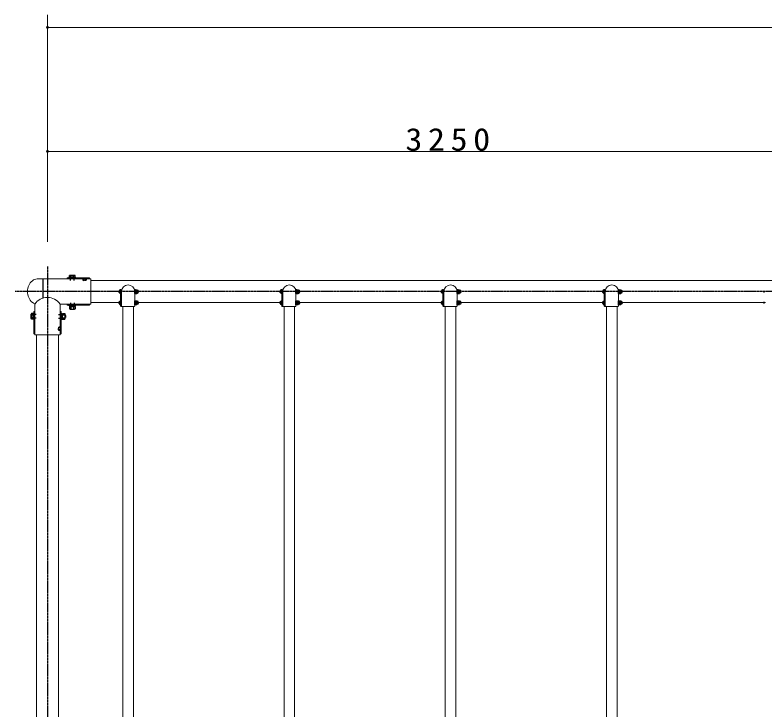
# Model space of a CAD drawing. Units: millimetres at full size; details may follow other scales. Extents: x -19540 to 57, y -990 to 13350.
# Drawn here: x -17531 to -14511, y 4767 to 7565 of the extents above; entities that cross this region are included whole.
import ezdxf

# ---------------------------------------------------------------- set-up
doc = ezdxf.new("R2010")
doc.units = ezdxf.units.MM
doc.linetypes.add('USER2', pattern=[6, 3, -1, 1, -1])
doc.linetypes.add('USER4', pattern=[8, 5, -3])
doc.layers.add('線', color=2, linetype='Continuous', lineweight=25)
doc.layers.add('補助', color=2, linetype='Continuous', lineweight=13)
doc.styles.add('ＭＳ ゴシック', font='')
doc.styles.get('ＭＳ ゴシック').set_extended_font_data('MS Gothic')

# ---------------------------------------------------------------- blocks, each defined once
blk = doc.blocks.new('dimension_origin')
at = {"color": 0, "linetype": 'Continuous', "lineweight": -2}
blk.add_circle((0, 0), 1.25, dxfattribs=at)

msp = doc.modelspace()

# ---------------------------------------------------------------- linework, layer by layer
at = {"layer": '線', "color": 20, "linetype": 'USER2'}
for p, q in [((-17400, 6550.8), (-17400, 2650)), ((-10769, 6450), (-17531, 6450))]:
    msp.add_line(p, q, dxfattribs=at)
at = {"layer": '線', "color": 7, "lineweight": 13}
for p, q in [((-17417.5, 6500.8), (-17441.299, 6500.8)), ((-17225, 6500.8), (-17417.5, 6500.8)), ((-17320, 6500.8), (-17320, 6504.3)), ((-17230, 6500.8), (-17320, 6500.8)), ((-17319, 6505.3), (-17231, 6505.3)), ((-17230, 6504.3), (-17230, 6500.8)), ((-17225, 6399.2), (-17225, 6500.8)), ((-17225, 6494.55), (-14325, 6494.55)), ((-17101.5, 6450), (-17101.5, 6392)), ((-17048.5, 6450), (-17048.5, 6392)), ((-16451.5, 6450), (-16451.5, 6392)), ((-16398.5, 6450), (-16398.5, 6392)), ((-15801.5, 6450), (-15801.5, 6392)), ((-15748.5, 6450), (-15748.5, 6392)), ((-15151.5, 6450), (-15151.5, 6392)), ((-15098.5, 6450), (-15098.5, 6392)), ((-17225, 6405.45), (-17105.5, 6405.45)), ((-17048.5, 6405.45), (-16455.5, 6405.45)), ((-16398.5, 6405.45), (-15805.5, 6405.45)), ((-15748.5, 6405.45), (-15155.5, 6405.45)), ((-15098.5, 6405.45), (-14505.5, 6405.45)), ((-17450.8, 6399.2), (-17450.8, 6400.744)), ((-17450.8, 6275), (-17450.8, 6399.2)), ((-17225, 6399.2), (-17349.2, 6399.2)), ((-17349.2, 6275), (-17349.2, 6399.2)), ((-17320, 6399.2), (-17320, 6395.7)), ((-17230, 6399.2), (-17320, 6399.2)), ((-17319, 6394.7), (-17231, 6394.7)), ((-17230, 6395.7), (-17230, 6399.2)), ((-17103.5, 6390), (-17050.5, 6390)), ((-17096.35, 6390), (-17096.35, 3550)), ((-17053.65, 6390), (-17053.65, 3550)), ((-16453.5, 6390), (-16400.5, 6390)), ((-16446.35, 6390), (-16446.35, 3550)), ((-16403.65, 6390), (-16403.65, 3550)), ((-15803.5, 6390), (-15750.5, 6390)), ((-15796.35, 6390), (-15796.35, 3550)), ((-15753.65, 6390), (-15753.65, 3550)), ((-15153.5, 6390), (-15100.5, 6390)), ((-15146.35, 6390), (-15146.35, 3550)), ((-15103.65, 6390), (-15103.65, 3550)), ((-17455.3, 6369), (-17455.3, 6281)), ((-17450.8, 6370), (-17454.3, 6370)), ((-17450.8, 6280), (-17450.8, 6370)), ((-17349.2, 6370), (-17345.7, 6370)), ((-17349.2, 6280), (-17349.2, 6370)), ((-17344.7, 6369), (-17344.7, 6281)), ((-17454.3, 6280), (-17450.8, 6280)), ((-17349.2, 6275), (-17450.8, 6275)), ((-17444.55, 6275), (-17444.55, 3165)), ((-17355.45, 6275), (-17355.45, 3165)), ((-17345.7, 6280), (-17349.2, 6280))]:
    msp.add_line(p, q, dxfattribs=at)
at = {"layer": '線'}
for p, q in [((-17417.5, 6424.046), (-17417.5, 6500.8)), ((-17417.5, 6424.046), (-17417.5, 6500.8)), ((-17312, 6507.8), (-17288, 6507.8)), ((-17312, 6505.3), (-17312, 6507.8)), ((-17312, 6505.3), (-17288, 6505.3)), ((-17310.97, 6514.163), (-17309, 6515.3)), ((-17310.97, 6507.8), (-17310.97, 6514.163)), ((-17310.97, 6507.8), (-17289.03, 6507.8)), ((-17309, 6515.3), (-17291, 6515.3)), ((-17305.485, 6507.8), (-17305.485, 6514.163)), ((-17294.515, 6507.8), (-17294.515, 6514.163)), ((-17289.03, 6514.163), (-17291, 6515.3)), ((-17289.03, 6507.8), (-17289.03, 6514.163)), ((-17288, 6507.8), (-17288, 6505.3)), ((-17111.35, 6446.5), (-17111.35, 6453.5)), ((-17108.1, 6456.9), (-17107.1, 6456.9)), ((-17108.1, 6443.1), (-17108.1, 6456.9)), ((-17108.1, 6443.1), (-17107.1, 6443.1)), ((-17107.1, 6458), (-17105.5, 6458)), ((-17107.1, 6442), (-17107.1, 6458)), ((-17107.1, 6443.1), (-17107.1, 6456.9)), ((-17107.1, 6442), (-17105.5, 6442)), ((-17105.5, 6458), (-17105.5, 6442)), ((-17105.5, 6455), (-17105.5, 6392)), ((-17103.5, 6457), (-17100.559, 6457)), ((-17048.5, 6458), (-17046.9, 6458)), ((-17048.5, 6442), (-17048.5, 6458)), ((-17048.5, 6442), (-17046.9, 6442)), ((-17046.9, 6458), (-17046.9, 6442)), ((-17046.9, 6442.3), (-17046.9, 6457.7)), ((-17046.9, 6457.7), (-17044.9, 6457.7)), ((-17044.9, 6450.682), (-17046.9, 6450.146)), ((-17044.9, 6449.854), (-17046.9, 6449.318)), ((-17046.9, 6442.3), (-17044.9, 6442.3)), ((-17044.9, 6442.3), (-17044.9, 6457.7)), ((-17044.9, 6457.506), (-17039.125, 6457.506)), ((-17044.9, 6442.494), (-17044.9, 6457.506)), ((-17044.9, 6453.753), (-17039.125, 6453.753)), ((-17044.9, 6446.247), (-17039.125, 6446.247)), ((-17044.9, 6442.494), (-17039.125, 6442.494)), ((-17039.125, 6457.506), (-17038.4, 6456.25)), ((-17039.125, 6442.494), (-17038.4, 6443.75)), ((-17038.4, 6443.75), (-17038.4, 6456.25)), ((-16461.35, 6446.5), (-16461.35, 6453.5)), ((-16458.1, 6456.9), (-16457.1, 6456.9)), ((-16458.1, 6443.1), (-16458.1, 6456.9)), ((-16458.1, 6443.1), (-16457.1, 6443.1)), ((-16457.1, 6458), (-16455.5, 6458)), ((-16457.1, 6442), (-16457.1, 6458)), ((-16457.1, 6443.1), (-16457.1, 6456.9)), ((-16457.1, 6442), (-16455.5, 6442)), ((-16455.5, 6458), (-16455.5, 6442)), ((-16455.5, 6455), (-16455.5, 6392)), ((-16453.5, 6457), (-16450.559, 6457)), ((-16398.5, 6458), (-16396.9, 6458)), ((-16398.5, 6442), (-16398.5, 6458)), ((-16398.5, 6442), (-16396.9, 6442)), ((-16396.9, 6458), (-16396.9, 6442)), ((-16396.9, 6442.3), (-16396.9, 6457.7)), ((-16396.9, 6457.7), (-16394.9, 6457.7)), ((-16394.9, 6450.682), (-16396.9, 6450.146)), ((-16394.9, 6449.854), (-16396.9, 6449.318)), ((-16396.9, 6442.3), (-16394.9, 6442.3)), ((-16394.9, 6442.3), (-16394.9, 6457.7)), ((-16394.9, 6457.506), (-16389.125, 6457.506)), ((-16394.9, 6442.494), (-16394.9, 6457.506)), ((-16394.9, 6453.753), (-16389.125, 6453.753)), ((-16394.9, 6446.247), (-16389.125, 6446.247)), ((-16394.9, 6442.494), (-16389.125, 6442.494)), ((-16389.125, 6457.506), (-16388.4, 6456.25)), ((-16389.125, 6442.494), (-16388.4, 6443.75)), ((-16388.4, 6443.75), (-16388.4, 6456.25)), ((-15811.35, 6446.5), (-15811.35, 6453.5)), ((-15808.1, 6456.9), (-15807.1, 6456.9)), ((-15808.1, 6443.1), (-15808.1, 6456.9)), ((-15808.1, 6443.1), (-15807.1, 6443.1)), ((-15807.1, 6458), (-15805.5, 6458)), ((-15807.1, 6442), (-15807.1, 6458)), ((-15807.1, 6443.1), (-15807.1, 6456.9)), ((-15807.1, 6442), (-15805.5, 6442)), ((-15805.5, 6458), (-15805.5, 6442)), ((-15805.5, 6455), (-15805.5, 6392)), ((-15803.5, 6457), (-15800.559, 6457)), ((-15748.5, 6458), (-15746.9, 6458)), ((-15748.5, 6442), (-15748.5, 6458)), ((-15748.5, 6442), (-15746.9, 6442)), ((-15746.9, 6458), (-15746.9, 6442)), ((-15746.9, 6442.3), (-15746.9, 6457.7)), ((-15746.9, 6457.7), (-15744.9, 6457.7)), ((-15744.9, 6450.682), (-15746.9, 6450.146)), ((-15744.9, 6449.854), (-15746.9, 6449.318)), ((-15746.9, 6442.3), (-15744.9, 6442.3)), ((-15744.9, 6442.3), (-15744.9, 6457.7)), ((-15744.9, 6457.506), (-15739.125, 6457.506)), ((-15744.9, 6442.494), (-15744.9, 6457.506)), ((-15744.9, 6453.753), (-15739.125, 6453.753)), ((-15744.9, 6446.247), (-15739.125, 6446.247)), ((-15744.9, 6442.494), (-15739.125, 6442.494)), ((-15739.125, 6457.506), (-15738.4, 6456.25)), ((-15739.125, 6442.494), (-15738.4, 6443.75)), ((-15738.4, 6443.75), (-15738.4, 6456.25)), ((-15161.35, 6446.5), (-15161.35, 6453.5)), ((-15158.1, 6456.9), (-15157.1, 6456.9)), ((-15158.1, 6443.1), (-15158.1, 6456.9)), ((-15158.1, 6443.1), (-15157.1, 6443.1)), ((-15157.1, 6458), (-15155.5, 6458)), ((-15157.1, 6442), (-15157.1, 6458)), ((-15157.1, 6443.1), (-15157.1, 6456.9)), ((-15157.1, 6442), (-15155.5, 6442)), ((-15155.5, 6458), (-15155.5, 6442)), ((-15155.5, 6455), (-15155.5, 6392)), ((-15153.5, 6457), (-15150.559, 6457)), ((-15098.5, 6458), (-15096.9, 6458)), ((-15098.5, 6442), (-15098.5, 6458)), ((-15098.5, 6442), (-15096.9, 6442)), ((-15096.9, 6458), (-15096.9, 6442)), ((-15096.9, 6442.3), (-15096.9, 6457.7)), ((-15096.9, 6457.7), (-15094.9, 6457.7)), ((-15094.9, 6450.682), (-15096.9, 6450.146)), ((-15094.9, 6449.854), (-15096.9, 6449.318)), ((-15096.9, 6442.3), (-15094.9, 6442.3)), ((-15094.9, 6442.3), (-15094.9, 6457.7)), ((-15094.9, 6457.506), (-15089.125, 6457.506)), ((-15094.9, 6442.494), (-15094.9, 6457.506)), ((-15094.9, 6453.753), (-15089.125, 6453.753)), ((-15094.9, 6446.247), (-15089.125, 6446.247)), ((-15094.9, 6442.494), (-15089.125, 6442.494)), ((-15089.125, 6457.506), (-15088.4, 6456.25)), ((-15089.125, 6442.494), (-15088.4, 6443.75)), ((-15088.4, 6443.75), (-15088.4, 6456.25)), ((-14511.35, 6446.5), (-14511.35, 6453.5)), ((-17111.35, 6401.5), (-17111.35, 6408.5)), ((-17108.1, 6411.9), (-17107.1, 6411.9)), ((-17108.1, 6398.1), (-17108.1, 6411.9)), ((-17107.1, 6413), (-17105.5, 6413)), ((-17107.1, 6397), (-17107.1, 6413)), ((-17107.1, 6398.1), (-17107.1, 6411.9)), ((-17105.5, 6413), (-17105.5, 6397)), ((-17048.5, 6413), (-17046.9, 6413)), ((-17048.5, 6397), (-17048.5, 6413)), ((-17046.9, 6413), (-17046.9, 6397)), ((-17046.9, 6397.3), (-17046.9, 6412.7)), ((-17046.9, 6412.7), (-17044.9, 6412.7)), ((-17044.9, 6405.682), (-17046.9, 6405.146)), ((-17044.9, 6404.854), (-17046.9, 6404.318)), ((-17044.9, 6397.3), (-17044.9, 6412.7)), ((-17044.9, 6412.506), (-17039.125, 6412.506)), ((-17044.9, 6397.494), (-17044.9, 6412.506)), ((-17044.9, 6408.753), (-17039.125, 6408.753)), ((-17039.125, 6412.506), (-17038.4, 6411.25)), ((-17038.4, 6398.75), (-17038.4, 6411.25)), ((-16461.35, 6401.5), (-16461.35, 6408.5)), ((-16458.1, 6411.9), (-16457.1, 6411.9)), ((-16458.1, 6398.1), (-16458.1, 6411.9)), ((-16457.1, 6413), (-16455.5, 6413)), ((-16457.1, 6397), (-16457.1, 6413)), ((-16457.1, 6398.1), (-16457.1, 6411.9)), ((-16455.5, 6413), (-16455.5, 6397)), ((-16398.5, 6413), (-16396.9, 6413)), ((-16398.5, 6397), (-16398.5, 6413)), ((-16396.9, 6413), (-16396.9, 6397)), ((-16396.9, 6397.3), (-16396.9, 6412.7)), ((-16396.9, 6412.7), (-16394.9, 6412.7)), ((-16394.9, 6405.682), (-16396.9, 6405.146)), ((-16394.9, 6404.854), (-16396.9, 6404.318)), ((-16394.9, 6397.3), (-16394.9, 6412.7)), ((-16394.9, 6412.506), (-16389.125, 6412.506)), ((-16394.9, 6397.494), (-16394.9, 6412.506)), ((-16394.9, 6408.753), (-16389.125, 6408.753)), ((-16389.125, 6412.506), (-16388.4, 6411.25)), ((-16388.4, 6398.75), (-16388.4, 6411.25)), ((-15811.35, 6401.5), (-15811.35, 6408.5)), ((-15808.1, 6411.9), (-15807.1, 6411.9)), ((-15808.1, 6398.1), (-15808.1, 6411.9)), ((-15807.1, 6413), (-15805.5, 6413)), ((-15807.1, 6397), (-15807.1, 6413)), ((-15807.1, 6398.1), (-15807.1, 6411.9)), ((-15805.5, 6413), (-15805.5, 6397)), ((-15748.5, 6413), (-15746.9, 6413)), ((-15748.5, 6397), (-15748.5, 6413)), ((-15746.9, 6413), (-15746.9, 6397)), ((-15746.9, 6397.3), (-15746.9, 6412.7)), ((-15746.9, 6412.7), (-15744.9, 6412.7)), ((-15744.9, 6405.682), (-15746.9, 6405.146)), ((-15744.9, 6404.854), (-15746.9, 6404.318)), ((-15744.9, 6397.3), (-15744.9, 6412.7)), ((-15744.9, 6412.506), (-15739.125, 6412.506)), ((-15744.9, 6397.494), (-15744.9, 6412.506)), ((-15744.9, 6408.753), (-15739.125, 6408.753)), ((-15739.125, 6412.506), (-15738.4, 6411.25)), ((-15738.4, 6398.75), (-15738.4, 6411.25)), ((-15161.35, 6401.5), (-15161.35, 6408.5)), ((-15158.1, 6411.9), (-15157.1, 6411.9)), ((-15158.1, 6398.1), (-15158.1, 6411.9)), ((-15157.1, 6413), (-15155.5, 6413)), ((-15157.1, 6397), (-15157.1, 6413)), ((-15157.1, 6398.1), (-15157.1, 6411.9)), ((-15155.5, 6413), (-15155.5, 6397)), ((-15098.5, 6413), (-15096.9, 6413)), ((-15098.5, 6397), (-15098.5, 6413)), ((-15096.9, 6413), (-15096.9, 6397)), ((-15096.9, 6397.3), (-15096.9, 6412.7)), ((-15096.9, 6412.7), (-15094.9, 6412.7)), ((-15094.9, 6405.682), (-15096.9, 6405.146)), ((-15094.9, 6404.854), (-15096.9, 6404.318)), ((-15094.9, 6397.3), (-15094.9, 6412.7)), ((-15094.9, 6412.506), (-15089.125, 6412.506)), ((-15094.9, 6397.494), (-15094.9, 6412.506)), ((-15094.9, 6408.753), (-15089.125, 6408.753)), ((-15089.125, 6412.506), (-15088.4, 6411.25)), ((-15088.4, 6398.75), (-15088.4, 6411.25)), ((-14511.35, 6401.5), (-14511.35, 6408.5)), ((-17312, 6394.7), (-17288, 6394.7)), ((-17312, 6392.2), (-17312, 6394.7)), ((-17312, 6392.2), (-17288, 6392.2)), ((-17310.97, 6389.2), (-17289.03, 6389.2)), ((-17310.97, 6389.2), (-17310.97, 6380.337)), ((-17310.97, 6380.337), (-17309, 6379.2)), ((-17310.75, 6392.2), (-17289.25, 6392.2)), ((-17310.75, 6392.2), (-17310.75, 6389.2)), ((-17310.75, 6389.2), (-17289.25, 6389.2)), ((-17309, 6379.2), (-17291, 6379.2)), ((-17306, 6379.8), (-17304, 6377.8)), ((-17305.485, 6389.2), (-17305.485, 6380.337)), ((-17296, 6377.8), (-17304, 6377.8)), ((-17300.167, 6389.2), (-17300.971, 6392.2)), ((-17299.029, 6389.2), (-17299.833, 6392.2)), ((-17294, 6379.8), (-17296, 6377.8)), ((-17294.515, 6389.2), (-17294.515, 6380.337)), ((-17289.03, 6380.337), (-17291, 6379.2)), ((-17289.25, 6392.2), (-17289.25, 6389.2)), ((-17289.03, 6389.2), (-17289.03, 6380.337)), ((-17288, 6394.7), (-17288, 6392.2)), ((-17108.1, 6398.1), (-17107.1, 6398.1)), ((-17107.1, 6397), (-17105.5, 6397)), ((-17048.5, 6397), (-17046.9, 6397)), ((-17046.9, 6397.3), (-17044.9, 6397.3)), ((-17044.9, 6401.247), (-17039.125, 6401.247)), ((-17044.9, 6397.494), (-17039.125, 6397.494)), ((-17039.125, 6397.494), (-17038.4, 6398.75)), ((-16458.1, 6398.1), (-16457.1, 6398.1)), ((-16457.1, 6397), (-16455.5, 6397)), ((-16398.5, 6397), (-16396.9, 6397)), ((-16396.9, 6397.3), (-16394.9, 6397.3)), ((-16394.9, 6401.247), (-16389.125, 6401.247)), ((-16394.9, 6397.494), (-16389.125, 6397.494)), ((-16389.125, 6397.494), (-16388.4, 6398.75)), ((-15808.1, 6398.1), (-15807.1, 6398.1)), ((-15807.1, 6397), (-15805.5, 6397)), ((-15748.5, 6397), (-15746.9, 6397)), ((-15746.9, 6397.3), (-15744.9, 6397.3)), ((-15744.9, 6401.247), (-15739.125, 6401.247)), ((-15744.9, 6397.494), (-15739.125, 6397.494)), ((-15739.125, 6397.494), (-15738.4, 6398.75)), ((-15158.1, 6398.1), (-15157.1, 6398.1)), ((-15157.1, 6397), (-15155.5, 6397)), ((-15098.5, 6397), (-15096.9, 6397)), ((-15096.9, 6397.3), (-15094.9, 6397.3)), ((-15094.9, 6401.247), (-15089.125, 6401.247)), ((-15094.9, 6397.494), (-15089.125, 6397.494)), ((-15089.125, 6397.494), (-15088.4, 6398.75)), ((-17464.163, 6360.97), (-17465.3, 6359)), ((-17465.3, 6341), (-17465.3, 6359)), ((-17457.8, 6360.97), (-17464.163, 6360.97)), ((-17457.8, 6355.485), (-17464.163, 6355.485)), ((-17457.8, 6344.515), (-17464.163, 6344.515)), ((-17457.8, 6338), (-17457.8, 6362)), ((-17457.8, 6362), (-17455.3, 6362)), ((-17457.8, 6339.03), (-17457.8, 6360.97)), ((-17455.3, 6338), (-17455.3, 6362)), ((-17344.7, 6338), (-17344.7, 6362)), ((-17344.7, 6362), (-17342.2, 6362)), ((-17342.2, 6338), (-17342.2, 6362)), ((-17342.2, 6339.25), (-17342.2, 6360.75)), ((-17342.2, 6360.75), (-17339.2, 6360.75)), ((-17339.2, 6350.971), (-17342.2, 6350.167)), ((-17339.2, 6349.833), (-17342.2, 6349.029)), ((-17339.2, 6339.03), (-17339.2, 6360.97)), ((-17339.2, 6360.97), (-17330.337, 6360.97)), ((-17339.2, 6339.25), (-17339.2, 6360.75)), ((-17339.2, 6355.485), (-17330.337, 6355.485)), ((-17339.2, 6344.515), (-17330.337, 6344.515)), ((-17330.337, 6360.97), (-17329.2, 6359)), ((-17329.8, 6356), (-17327.8, 6354)), ((-17329.8, 6344), (-17327.8, 6346)), ((-17329.2, 6341), (-17329.2, 6359)), ((-17327.8, 6354), (-17327.8, 6346)), ((-17464.163, 6339.03), (-17465.3, 6341)), ((-17457.8, 6339.03), (-17464.163, 6339.03)), ((-17455.3, 6338), (-17457.8, 6338)), ((-17342.2, 6338), (-17344.7, 6338)), ((-17342.2, 6339.25), (-17339.2, 6339.25)), ((-17339.2, 6339.03), (-17330.337, 6339.03)), ((-17330.337, 6339.03), (-17329.2, 6341))]:
    msp.add_line(p, q, dxfattribs=at)
at = {"layer": '線', "color": 4, "linetype": 'USER4'}
for p, q in [((-17307, 6495.1), (-17307, 6505.3)), ((-17293, 6495.1), (-17293, 6505.3)), ((-17256, 6495.1), (-17256, 6505.3)), ((-17256, 6502.25), (-17252.969, 6504)), ((-17256, 6502.25), (-17244, 6502.25)), ((-17256, 6502.25), (-17256, 6496)), ((-17256, 6496), (-17254, 6494)), ((-17244, 6496), (-17256, 6496)), ((-17255.3, 6495.1), (-17255.3, 6505.3)), ((-17255, 6502.827), (-17255, 6495)), ((-17246, 6494), (-17254, 6494)), ((-17252.969, 6504), (-17247.031, 6504)), ((-17244, 6502.25), (-17247.031, 6504)), ((-17244, 6496), (-17246, 6494)), ((-17245, 6502.827), (-17245, 6495)), ((-17244.7, 6495.1), (-17244.7, 6505.3)), ((-17244, 6495.1), (-17244, 6505.3)), ((-17244, 6502.25), (-17244, 6496)), ((-17307, 6404.9), (-17307, 6394.7)), ((-17293, 6404.9), (-17293, 6394.7)), ((-17445.1, 6357), (-17455.3, 6357)), ((-17445.1, 6343), (-17455.3, 6343)), ((-17354.9, 6357), (-17344.7, 6357)), ((-17354.9, 6343), (-17344.7, 6343)), ((-17354, 6306), (-17356, 6304)), ((-17356, 6296), (-17356, 6304)), ((-17354, 6294), (-17356, 6296)), ((-17347.173, 6305), (-17355, 6305)), ((-17347.173, 6295), (-17355, 6295)), ((-17354.9, 6306), (-17344.7, 6306)), ((-17354.9, 6305.3), (-17344.7, 6305.3)), ((-17354.9, 6294.7), (-17344.7, 6294.7)), ((-17354.9, 6294), (-17344.7, 6294)), ((-17354, 6294), (-17354, 6306)), ((-17347.75, 6306), (-17354, 6306)), ((-17347.75, 6294), (-17354, 6294)), ((-17347.75, 6306), (-17346, 6302.969)), ((-17347.75, 6306), (-17347.75, 6294)), ((-17347.75, 6294), (-17346, 6297.031)), ((-17346, 6302.969), (-17346, 6297.031))]:
    msp.add_line(p, q, dxfattribs=at)
at = {"layer": '線', "color": 7, "lineweight": 13}
for centre, radius, start, end in [((-17423.85, 6450), 57.15, 129.9938, 230.0062), ((-17441.299, 6470.8), 30, 90, 129.9938), ((-17319, 6504.3), 1, 90, 180), ((-17231, 6504.3), 1, 0, 90), ((-17075, 6450), 26.5, 0, 180), ((-16425, 6450), 26.5, 0, 180), ((-15775, 6450), 26.5, 0, 180), ((-15125, 6450), 26.5, 0, 180), ((-17441.299, 6429.2), 30, 230.0062, 251.5374), ((-17400, 6365.852), 60.768, 33.28308, 146.71692), ((-17319, 6395.7), 1, 180, 270), ((-17231, 6395.7), 1, 270, 0), ((-17099.5, 6392), 2, 180, 270), ((-17050.5, 6392), 2, 270, 0), ((-16449.5, 6392), 2, 180, 270), ((-16400.5, 6392), 2, 270, 0), ((-15799.5, 6392), 2, 180, 270), ((-15750.5, 6392), 2, 270, 0), ((-15149.5, 6392), 2, 180, 270), ((-15100.5, 6392), 2, 270, 0), ((-17454.3, 6369), 1, 90, 180), ((-17345.7, 6369), 1, 0, 90), ((-17454.3, 6281), 1, 180, 270), ((-17345.7, 6281), 1, 270, 0)]:
    msp.add_arc(centre, radius, start, end, dxfattribs=at)
at = {"layer": '線'}
for centre, radius, start, end in [((-17308.227, 6509.413), 5.485, 60.00001, 119.99999), ((-17300, 6501.504), 13.796, 66.57346, 113.42654), ((-17291.773, 6509.413), 5.485, 60.00001, 119.99999), ((-17104.285, 6450), 7.884, 118.93814, 153.64619), ((-17104.285, 6450), 7.884, 206.35381, 241.06186), ((-17103.5, 6455), 2, 90, 180), ((-17042.375, 6455.629), 3.753, 330.00001, 29.99999), ((-17048.477, 6450), 10.076, 338.13461, 21.86539), ((-17042.375, 6444.371), 3.753, 330.00001, 29.99999), ((-17038.655, 6450), 6.255, 272.33828, 87.66172), ((-16454.285, 6450), 7.884, 118.93814, 153.64619), ((-16454.285, 6450), 7.884, 206.35381, 241.06186), ((-16453.5, 6455), 2, 90, 180), ((-16392.375, 6455.629), 3.753, 330.00001, 29.99999), ((-16398.477, 6450), 10.076, 338.13461, 21.86539), ((-16392.375, 6444.371), 3.753, 330.00001, 29.99999), ((-16388.655, 6450), 6.255, 272.33828, 87.66172), ((-15804.285, 6450), 7.884, 118.93814, 153.64619), ((-15804.285, 6450), 7.884, 206.35381, 241.06186), ((-15803.5, 6455), 2, 90, 180), ((-15742.375, 6455.629), 3.753, 330.00001, 29.99999), ((-15748.477, 6450), 10.076, 338.13461, 21.86539), ((-15742.375, 6444.371), 3.753, 330.00001, 29.99999), ((-15738.655, 6450), 6.255, 272.33828, 87.66172), ((-15154.285, 6450), 7.884, 118.93814, 153.64619), ((-15154.285, 6450), 7.884, 206.35381, 241.06186), ((-15153.5, 6455), 2, 90, 180), ((-15092.375, 6455.629), 3.753, 330.00001, 29.99999), ((-15098.477, 6450), 10.076, 338.13461, 21.86539), ((-15092.375, 6444.371), 3.753, 330.00001, 29.99999), ((-15088.655, 6450), 6.255, 272.33828, 87.66172), ((-17104.285, 6405), 7.884, 118.93814, 153.64619), ((-17042.375, 6410.629), 3.753, 330.00001, 29.99999), ((-17048.477, 6405), 10.076, 338.13461, 21.86539), ((-17038.655, 6405), 6.255, 272.33828, 87.66172), ((-16454.285, 6405), 7.884, 118.93814, 153.64619), ((-16392.375, 6410.629), 3.753, 330.00001, 29.99999), ((-16398.477, 6405), 10.076, 338.13461, 21.86539), ((-16388.655, 6405), 6.255, 272.33828, 87.66172), ((-15804.285, 6405), 7.884, 118.93814, 153.64619), ((-15742.375, 6410.629), 3.753, 330.00001, 29.99999), ((-15748.477, 6405), 10.076, 338.13461, 21.86539), ((-15738.655, 6405), 6.255, 272.33828, 87.66172), ((-15154.285, 6405), 7.884, 118.93814, 153.64619), ((-15092.375, 6410.629), 3.753, 330.00001, 29.99999), ((-15098.477, 6405), 10.076, 338.13461, 21.86539), ((-15088.655, 6405), 6.255, 272.33828, 87.66172), ((-17308.227, 6385.087), 5.485, 240.00001, 299.99999), ((-17300, 6392.996), 13.796, 246.57346, 293.42654), ((-17291.773, 6385.087), 5.485, 240.00001, 299.99999), ((-17104.285, 6405), 7.884, 206.35381, 241.06186), ((-17103.5, 6392), 2, 180, 270), ((-17042.375, 6399.371), 3.753, 330.00001, 29.99999), ((-16454.285, 6405), 7.884, 206.35381, 241.06186), ((-16453.5, 6392), 2, 180, 270), ((-16392.375, 6399.371), 3.753, 330.00001, 29.99999), ((-15804.285, 6405), 7.884, 206.35381, 241.06186), ((-15803.5, 6392), 2, 180, 270), ((-15742.375, 6399.371), 3.753, 330.00001, 29.99999), ((-15154.285, 6405), 7.884, 206.35381, 241.06186), ((-15153.5, 6392), 2, 180, 270), ((-15092.375, 6399.371), 3.753, 330.00001, 29.99999), ((-17451.504, 6350), 13.796, 156.57346, 203.42654), ((-17459.413, 6358.227), 5.485, 150.00001, 209.99999), ((-17459.413, 6341.773), 5.485, 150.00001, 209.99999), ((-17335.087, 6358.227), 5.485, 330.00001, 29.99999), ((-17342.996, 6350), 13.796, 336.57346, 23.42654), ((-17335.087, 6341.773), 5.485, 330.00001, 29.99999)]:
    msp.add_arc(centre, radius, start, end, dxfattribs=at)
at = {"layer": '補助'}
for p, q in [((-17400, 6650.8), (-17400, 7565.3)), ((-17400, 7515.3), (-10900, 7515.3)), ((-17400, 6650.8), (-17400, 7065.3)), ((-17400, 7015.3), (-14150, 7015.3))]:
    msp.add_line(p, q, dxfattribs=at)

# ---------------------------------------------------------------- block references
at = {"layer": '補助', "xscale": 3.33, "yscale": 3.33}
for p in [(-17400, 7515.3), (-17400, 7015.3)]:
    msp.add_blockref('dimension_origin', p, dxfattribs=at)

# ---------------------------------------------------------------- texts
at = {"layer": '補助', "insert": (-15775, 7016.3), "char_height": 91.64, "attachment_point": 8, "style": 'ＭＳ ゴシック'}
msp.add_mtext('\\T1.33;\\W1.1;3250', dxfattribs=at)

doc.saveas('drawing.dxf')
